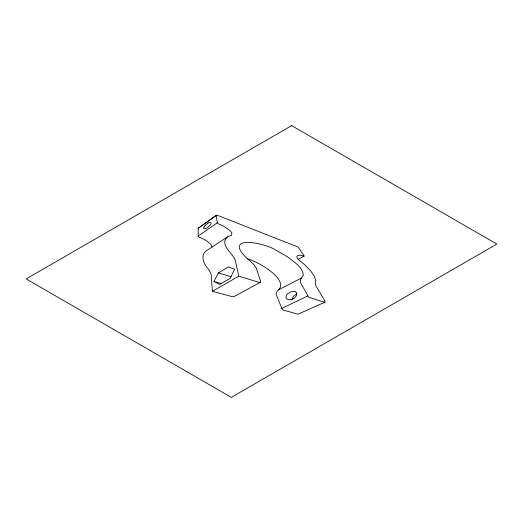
<?xml version="1.0" encoding="UTF-8"?>
<svg xmlns="http://www.w3.org/2000/svg" width="523" height="523" viewBox="0 0 523 523"><rect width="100%" height="100%" fill="white"/><g stroke="black" fill="none" stroke-linecap="round" stroke-linejoin="round"><path stroke-width="0.78" d="M212.083 247.059L210.606 244.064L206.474 240.783A38.571 22.267 0 0 0 203.048 238.88L199.485 237.305A5.988 3.458 0 0 1 198.812 236.906L198.119 236.141L198.217 228.191L216.319 215.293M213.985 281.485L218.392 272.947L228.361 266.939L234.579 269.306L230.264 278.295L219.627 284.46L213.985 281.485L221.222 283.538M204.088 226.779C201.708 230.12 207.062 228.675 208.102 226.995A22.077 12.748 0 0 0 209.998 225.178C212.868 222.759 209.618 221.307 207.677 223.452M216.424 215.241L217.627 215.391A4.838 2.792 0 0 1 218.261 215.613L297.698 246.921A8.492 4.903 0 0 1 298.319 247.307L304.04 255.799A1.281 0.739 0 0 1 304.118 255.969L303.425 256.159A2.321 1.34 0 0 1 303.131 256.074C299.313 253.988 293.808 255.675 298.79 259.774A31.622 18.253 0 0 0 300.732 261.474A117.871 68.055 0 0 1 305.007 265.063L310.714 270.921L314.075 275.817L315.493 279.589L315.336 283.675L315.787 285.61L325.182 301.457L325.077 302.117L324.103 302.15A2.537 1.464 0 0 1 323.822 302.072L309.355 297.476A9.414 5.433 0 0 1 308.478 296.861L301.215 283.819C298.319 280.302 302.333 277.903 303.353 275.02C302.412 267.155 294.658 262.396 288.925 257.917A108.15 62.44 0 0 0 276.386 250.595C266.423 242.855 221.66 234.029 246.948 258.382A77.352 44.658 0 0 0 249.373 260.421A55.275 31.91 0 0 1 251.38 262.128L254.596 265.566L256.303 268.292L260.689 281.564A2.02 1.164 0 0 1 260.729 281.832L260.565 282.165A0.752 0.438 0 0 1 260.434 282.25L233.984 296.606L232.454 296.685A3.099 1.791 0 0 1 231.99 296.587L212.358 291.35L211.246 274.738L209.285 270.214A34.498 19.92 0 0 0 208.376 269.044C203.977 264.461 199.609 255.139 206.513 250.726L227.342 237.017A9.46 5.465 0 0 1 230.565 235.657A2.707 1.562 0 0 0 231.48 235.272C233.683 231.754 227.525 228.963 225.23 227.204A47.92 27.667 0 0 0 220.856 224.91L218.738 223.962A7.453 4.302 0 0 1 218.045 223.55L217.267 222.791L216.247 215.456L198.171 228.329M325.031 302.144L297.992 314.173A2.144 1.236 0 0 1 297.613 314.088L283.061 309.995A7.557 4.361 0 0 1 282.25 309.4L276.844 296.116C274.425 291.932 279.367 289.873 280.681 286.741C281.276 278.955 273.653 273.692 268.247 269.378M198.119 236.076L217.267 222.791M227.342 237.017C219.098 245.078 232.866 252.955 235.37 260.48L238.756 276.177L258.604 282.217L260.434 282.25M212.358 291.35L238.756 276.177M298.319 259.284L304.033 256.165M278.236 289.997L301.562 278.014M295.07 291.657L296.07 292.285A4.55 2.628 0 0 1 296.534 292.926L296.783 294.057L296.286 295.704A13.284 7.668 0 0 1 295.338 297.025C293.246 300.745 283.649 300.96 286.48 295.188A13.173 7.603 0 0 1 287.585 293.815L291.063 291.742L294.809 291.566M292.619 298.888L293.848 298.293M281.577 308.518L307.701 295.979M296.77 293.972L294.018 295.75A13.265 7.662 0 0 0 293.096 296.848L292.449 298.234A9.845 5.681 0 0 0 292.377 298.927L292.377 299.091M218.392 272.947L231.016 276.726M204.107 226.779A19.9 11.493 0 0 1 207.69 223.458M247.222 258.565A81.81 47.233 0 0 1 268.168 269.41M291.671 125.625L26.15 278.922L231.329 397.375L496.85 244.078L291.671 125.625"/></g></svg>
